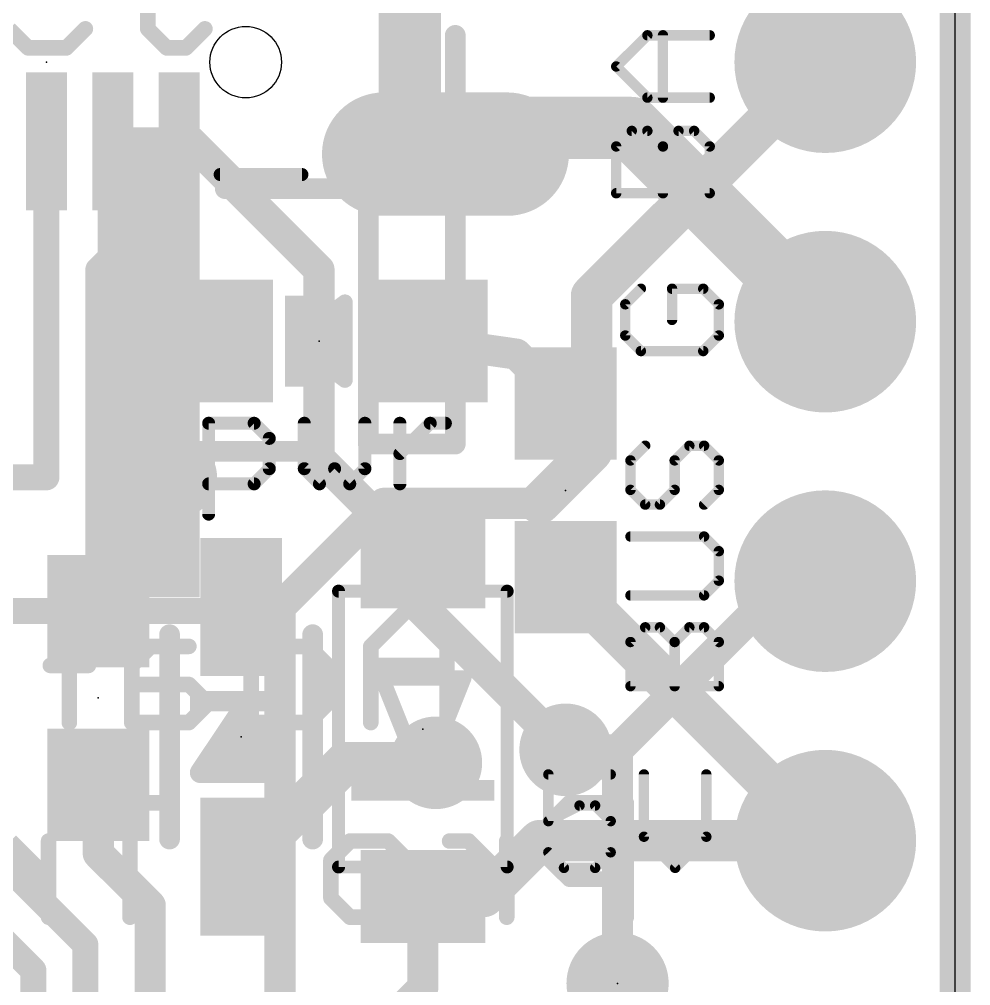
# Model space of a CAD drawing. Extents: x -9 to 9, y -1.3 to 37.
# Drawn here: x -0.26 to 9.04, y 22.71 to 32.17 of the extents above; entities that cross this region are included whole.
import ezdxf

# ---------------------------------------------------------------- set-up
doc = ezdxf.new("R2010")
doc.units = 0
for name, color, linetype in [('1', 12, 'CONTINUOUS'), ('16', 132, 'CONTINUOUS'), ('17', 110, 'CONTINUOUS'), ('18', 110, 'CONTINUOUS'), ('20', 53, 'CONTINUOUS'), ('21', 40, 'CONTINUOUS'), ('22', 6, 'CONTINUOUS'), ('23', 53, 'CONTINUOUS')]:
    doc.layers.add(name, color=color, linetype=linetype)

# ---------------------------------------------------------------- blocks, each defined once
blk = doc.blocks.new('RECT')
blk.add_solid([(-0.5, -0.5), (0.5, -0.5), (-0.5, 0.5), (0.5, 0.5)])
blk = doc.blocks.new('OFFSETP100')
at = {"const_width": 1}
blk.add_lwpolyline([(0, 0), (1, 0)], dxfattribs=at)
at = {"const_width": 0.5}
for points in [[(0, 0.25, 1), (0, -0.25)], [(1, -0.25, 1), (1, 0.25)]]:
    blk.add_lwpolyline(points, format="xyb", dxfattribs=at)
blk = doc.blocks.new('ROUNDP')
at = {"const_width": 0.5}
blk.add_lwpolyline([(0, -0.25, 1), (0, 0.25, 1), (0, -0.25)], format="xyb", dxfattribs=at)
blk = doc.blocks.new('PIE')
at = {"const_width": 0.5}
blk.add_lwpolyline([(0, -0.25, 1), (0, 0.25, 1), (0, -0.25)], format="xyb", dxfattribs=at)
blk = doc.blocks.new('ROUNDV')
at = {"const_width": 0.5}
blk.add_lwpolyline([(0, -0.25, 1), (0, 0.25, 1), (0, -0.25)], format="xyb", dxfattribs=at)

msp = doc.modelspace()

# ---------------------------------------------------------------- linework, layer by layer
at = {"layer": '1'}
for points, const_width in [([(3.556, 31.106), (3.556, 33.528)], 0.6096), ([(3.3, 30.85), (3.556, 31.106)], 0.6096), ([(3.556, 31.106), (5.724, 31.106)], 0.6096), ([(5.724, 31.106), (7.62, 29.21)], 0.6096), ([(1.3, 30.975), (1.41, 30.975)], 0.3048), ([(1.41, 30.975), (2.667, 29.718)], 0.3048), ([(0, 30.975), (0, 27.686)], 0.254), ([(0.65, 30.975), (0.65, 29.86)], 0.254), ([(0.65, 29.86), (0.508, 29.718)], 0.254), ([(0.508, 29.718), (0.508, 26.377)], 0.254), ([(2.667, 29.718), (2.667, 27.8757)], 0.3048), ([(1.617, 29.0195), (1.27, 28.5455)], 0.3048), ([(4.5965, 28.8925), (3.717, 29.0195)], 0.3048), ([(5.08, 28.409), (4.5965, 28.8925)], 0.3048), ([(1.27, 28.5455), (1.27, 27.686)], 0.3048), ([(2.667, 27.8757), (3.683, 26.8597)], 0.3048), ([(0, 27.686), (-1.397, 27.686)], 0.254), ([(3.683, 26.8597), (3.683, 26.416)], 0.3048), ([(5.08, 26.709), (5.08, 26.67)], 0.4064), ([(5.08, 26.67), (7.62, 24.13)], 0.4064), ([(-0.889, 26.377), (0.508, 26.377)], 0.254), ([(0.508, 26.377), (1.866, 26.377)], 0.254), ([(1.866, 26.377), (1.905, 26.416)], 0.254), ([(3.683, 26.416), (5.08, 25.019)], 0.3048), ([(1.905, 23.876), (2.921, 24.892)], 0.4064), ([(2.921, 24.892), (3.81, 24.892)], 0.4064), ([(0.508, 24.677), (0.508, 24.003)], 0.3048), ([(-0.889, 24.384), (0.381, 23.114)], 0.254), ([(4.2807, 23.5847), (4.826, 24.13)], 0.4064), ([(4.826, 24.13), (7.62, 24.13)], 0.4064), ([(0.508, 24.003), (1.016, 23.495)], 0.3048), ([(-0.127, 22.86), (-1.016, 23.749)], 0.254), ([(3.683, 23.5847), (4.2807, 23.5847)], 0.4064), ([(1.016, 23.495), (1.016, 22.57)], 0.3048), ([(3.683, 22.6924), (3.683, 23.5847)], 0.3048), ([(0.381, 23.114), (0.381, 21.717)], 0.254), ([(-0.127, 22.86), (-0.127, 21.336)], 0.254), ([(3.683, 22.6924), (3.0226, 22.032)], 0.3048), ([(1.016, 22.57), (1.427, 22.159)], 0.3048)]:
    msp.add_lwpolyline(points, dxfattribs=dict(at, const_width=const_width))
for points, const_width in [([(3.556, 31.2584, 1), (3.556, 30.9536)], 0.3048), ([(3.6638, 30.9982, 1), (3.4482, 31.2138)], 0.3048), ([(5.8318, 31.2138, 1), (5.6162, 30.9982)], 0.3048), ([(5.724, 30.9536, 1), (5.724, 31.2584)], 0.3048), ([(3.4036, 31.106, 1), (3.7084, 31.106)], 0.3048), ([(1.3, 31.0512, 1), (1.3, 30.8988)], 0.1524), ([(1.4639, 31.0289, 1), (1.3561, 30.9211)], 0.1524), ([(1.41, 30.8988, 1), (1.41, 31.0512)], 0.1524), ([(0.0635, 30.975, 1), (-0.0635, 30.975)], 0.127), ([(0.7135, 30.975, 1), (0.5865, 30.975)], 0.127), ([(3.1922, 30.9578, 1), (3.4078, 30.7422)], 0.3048), ([(0.6949, 29.8151, 1), (0.6051, 29.9049)], 0.127), ([(0.5865, 29.86, 1), (0.7135, 29.86)], 0.127), ([(0.5715, 29.718, 1), (0.4445, 29.718)], 0.127), ([(0.4631, 29.7629, 1), (0.5529, 29.6731)], 0.127), ([(2.7432, 29.718, 1), (2.5908, 29.718)], 0.1524), ([(2.6131, 29.6641, 1), (2.7209, 29.7719)], 0.1524), ([(7.5122, 29.1022, 1), (7.7278, 29.3178)], 0.3048), ([(1.6785, 28.9745, 1), (1.5555, 29.0645)], 0.1524), ([(3.7279, 29.0949, 1), (3.7061, 28.9441)], 0.1524), ([(4.6504, 28.9464, 1), (4.5426, 28.8386)], 0.1524), ([(4.5856, 28.8171, 1), (4.6074, 28.9679)], 0.1524), ([(1.3462, 28.5455, 1), (1.1938, 28.5455)], 0.1524), ([(1.2085, 28.5905, 1), (1.3315, 28.5005)], 0.1524), ([(5.0261, 28.3551, 1), (5.1339, 28.4629)], 0.1524), ([(2.7209, 27.9296, 1), (2.6131, 27.8218)], 0.1524), ([(2.5908, 27.8757, 1), (2.7432, 27.8757)], 0.1524), ([(0, 27.6225, 1), (0, 27.7495)], 0.127), ([(-0.0635, 27.686, 1), (0.0635, 27.686)], 0.127), ([(1.1938, 27.686, 1), (1.3462, 27.686)], 0.1524), ([(3.7592, 26.8597, 1), (3.6068, 26.8597)], 0.1524), ([(3.6291, 26.8058, 1), (3.7369, 26.9136)], 0.1524), ([(5.1816, 26.709, 1), (4.9784, 26.709)], 0.2032), ([(5.1518, 26.7418, 1), (5.0082, 26.5982)], 0.2032), ([(4.9784, 26.67, 1), (5.1816, 26.67)], 0.2032), ([(0.508, 26.4405, 1), (0.508, 26.3135)], 0.127), ([(0.508, 26.3135, 1), (0.508, 26.4405)], 0.127), ([(1.8211, 26.4219, 1), (1.9109, 26.3321)], 0.127), ([(1.9499, 26.3711, 1), (1.8601, 26.4609)], 0.127), ([(1.866, 26.3135, 1), (1.866, 26.4405)], 0.127), ([(3.7369, 26.4699, 1), (3.6291, 26.3621)], 0.1524), ([(3.6068, 26.416, 1), (3.7592, 26.416)], 0.1524), ([(0.4445, 26.377, 1), (0.5715, 26.377)], 0.127), ([(2.921, 24.9936, 1), (2.921, 24.7904)], 0.2032), ([(2.9928, 24.8202, 1), (2.8492, 24.9638)], 0.2032), ([(3.81, 24.7904, 1), (3.81, 24.9936)], 0.2032), ([(5.0261, 24.9651, 1), (5.1339, 25.0729)], 0.1524), ([(0.5842, 24.677, 1), (0.4318, 24.677)], 0.1524), ([(4.826, 24.2316, 1), (4.826, 24.0284)], 0.2032), ([(4.8978, 24.0582, 1), (4.7542, 24.2018)], 0.2032), ([(7.62, 24.0284, 1), (7.62, 24.2316)], 0.2032), ([(7.5482, 24.0582, 1), (7.6918, 24.2018)], 0.2032), ([(0.5619, 24.0569, 1), (0.4541, 23.9491)], 0.1524), ([(0.4318, 24.003, 1), (0.5842, 24.003)], 0.1524), ([(1.8332, 23.9478, 1), (1.9768, 23.8042)], 0.2032), ([(3.683, 23.6863, 1), (3.683, 23.4831)], 0.2032), ([(4.2089, 23.6565, 1), (4.3525, 23.5129)], 0.2032), ([(4.2807, 23.4831, 1), (4.2807, 23.6863)], 0.2032), ([(1.0922, 23.495, 1), (0.9398, 23.495)], 0.1524), ([(3.7592, 23.5847, 1), (3.6068, 23.5847)], 0.1524), ([(0.9621, 23.4411, 1), (1.0699, 23.5489)], 0.1524), ([(0.4445, 23.114, 1), (0.3175, 23.114)], 0.127), ([(0.3361, 23.0691, 1), (0.4259, 23.1589)], 0.127), ([(-0.0635, 22.86, 1), (-0.1905, 22.86)], 0.127), ([(-0.1719, 22.8151, 1), (-0.0821, 22.9049)], 0.127), ([(3.7369, 22.6385, 1), (3.6291, 22.7463)], 0.1524), ([(1.0699, 22.6239, 1), (0.9621, 22.5161)], 0.1524), ([(3.6068, 22.6924, 1), (3.7592, 22.6924)], 0.1524)]:
    msp.add_lwpolyline(points, format="xyb", dxfattribs=dict(at, const_width=const_width))
at = {"layer": '16'}
for points, const_width in [([(8.89, 0), (8.89, 36.83)], 0.3048), ([(5.334, 29.464), (7.62, 31.75)], 0.4064), ([(5.334, 27.94), (5.334, 29.464)], 0.4064), ([(1, 28.812), (1, 27.956)], 0.3048), ([(1, 27.956), (1.27, 27.686)], 0.3048), ([(4.826, 27.432), (5.334, 27.94)], 0.4064), ([(1.27, 27.686), (1.397, 27.813)], 0.3048), ([(3.302, 27.432), (2.286, 26.416)], 0.3048), ([(4.826, 27.432), (3.302, 27.432)], 0.3048), ([(7.4295, 26.4795), (7.62, 26.67)], 0.3048), ([(5.588, 25.019), (7.0485, 26.4795)], 0.3048), ([(7.0485, 26.4795), (7.4295, 26.4795)], 0.3048), ([(2.286, 26.416), (2.286, 22.225)], 0.3048), ([(5.08, 25.019), (5.588, 25.019)], 0.3048), ([(5.588, 21.717), (5.588, 25.019)], 0.3048)]:
    msp.add_lwpolyline(points, dxfattribs=dict(at, const_width=const_width))
for points, const_width in [([(7.6918, 31.6782, 1), (7.5482, 31.8218)], 0.2032), ([(5.4356, 29.464, 1), (5.2324, 29.464)], 0.2032), ([(5.2622, 29.5358, 1), (5.4058, 29.3922)], 0.2032), ([(1.0762, 28.812, 1), (0.9238, 28.812)], 0.1524), ([(1.0539, 28.0099, 1), (0.9461, 27.9021)], 0.1524), ([(5.4058, 27.8682, 1), (5.2622, 28.0118)], 0.2032), ([(0.9238, 27.956, 1), (1.0762, 27.956)], 0.1524), ([(5.2324, 27.94, 1), (5.4356, 27.94)], 0.2032), ([(1.4509, 27.7591, 1), (1.3431, 27.8669)], 0.1524), ([(1.2161, 27.7399, 1), (1.3239, 27.6321)], 0.1524), ([(1.2161, 27.6321, 1), (1.3239, 27.7399)], 0.1524), ([(3.302, 27.5082, 1), (3.302, 27.3558)], 0.1524), ([(3.3559, 27.3781, 1), (3.2481, 27.4859)], 0.1524), ([(4.7542, 27.5038, 1), (4.8978, 27.3602)], 0.2032), ([(4.826, 27.3558, 1), (4.826, 27.5082)], 0.1524), ([(7.6739, 26.6161, 1), (7.5661, 26.7239)], 0.1524), ([(7.0485, 26.5557, 1), (7.0485, 26.4033)], 0.1524), ([(7.1024, 26.4256, 1), (6.9946, 26.5334)], 0.1524), ([(7.3756, 26.5334, 1), (7.4834, 26.4256)], 0.1524), ([(7.4295, 26.4033, 1), (7.4295, 26.5557)], 0.1524), ([(2.3622, 26.416, 1), (2.2098, 26.416)], 0.1524), ([(2.2321, 26.4699, 1), (2.3399, 26.3621)], 0.1524), ([(5.08, 25.0952, 1), (5.08, 24.9428)], 0.1524), ([(5.6642, 25.019, 1), (5.5118, 25.019)], 0.1524), ([(5.588, 24.9428, 1), (5.588, 25.0952)], 0.1524), ([(5.5341, 25.0729, 1), (5.6419, 24.9651)], 0.1524)]:
    msp.add_lwpolyline(points, format="xyb", dxfattribs=dict(at, const_width=const_width))
at = {"layer": '20'}
msp.add_line((8.89, 0.4445), (8.89, 34.163), dxfattribs=at)
msp.add_circle((1.95, 31.75), 0.35, dxfattribs=at)
at = {"layer": '21'}
for points, const_width in [([(5.5745, 31.7079), (5.8796, 32.0129)], 0.1016), ([(5.8796, 32.0129), (6.4897, 32.0129)], 0.1016), ([(6.0321, 31.4028), (6.0321, 32.0129)], 0.1016), ([(5.8796, 31.4028), (5.5745, 31.7079)], 0.1016), ([(6.4897, 31.4028), (5.8796, 31.4028)], 0.1016), ([(5.5745, 30.9249), (5.7271, 31.0774)], 0.1016), ([(5.7271, 31.0774), (5.8796, 31.0774)], 0.1016), ([(5.8796, 31.0774), (6.0321, 30.9249)], 0.1016), ([(6.0321, 30.9249), (6.1846, 31.0774)], 0.1016), ([(6.1846, 31.0774), (6.3372, 31.0774)], 0.1016), ([(6.3372, 31.0774), (6.4897, 30.9249)], 0.1016), ([(5.5745, 30.4673), (5.5745, 30.9249)], 0.1016), ([(6.0321, 30.4673), (6.0321, 30.9249)], 0.1016), ([(6.4897, 30.9249), (6.4897, 30.4673)], 0.1016), ([(2.5, 30.65), (1.7, 30.65)], 0.127), ([(6.4897, 30.4673), (5.5745, 30.4673)], 0.1016), ([(5.8159, 29.5323), (5.6634, 29.3798)], 0.1016), ([(6.4261, 29.5323), (6.121, 29.5323)], 0.1016), ([(6.121, 29.5323), (6.121, 29.2272)], 0.1016), ([(6.5786, 29.3798), (6.4261, 29.5323)], 0.1016), ([(2.921, 29.4005), (2.413, 29.0195)], 0.1524), ([(2.921, 28.6385), (2.921, 29.4005)], 0.1524), ([(5.6634, 29.3798), (5.6634, 29.0747)], 0.1016), ([(6.5786, 29.0747), (6.5786, 29.3798)], 0.1016), ([(2.7347, 29.2608), (2.921, 29.2608)], 0.1524), ([(2.5315, 29.1084), (2.921, 29.1084)], 0.1524), ([(2.413, 29.0195), (2.921, 28.6385)], 0.1524), ([(5.6634, 29.0747), (5.8159, 28.9222)], 0.1016), ([(6.4261, 28.9222), (6.5786, 29.0747)], 0.1016), ([(2.4977, 28.956), (2.921, 28.956)], 0.1524), ([(5.8159, 28.9222), (6.4261, 28.9222)], 0.1016), ([(2.7009, 28.8036), (2.921, 28.8036)], 0.1524), ([(2.9041, 28.6512), (2.921, 28.6512)], 0.1524), ([(1.5875, 27.3259), (1.5875, 28.2157)], 0.127), ([(1.5875, 28.2157), (2.0324, 28.2157)], 0.127), ([(2.0324, 28.2157), (2.1807, 28.0674)], 0.127), ([(2.523, 28.2157), (2.523, 27.7708)], 0.127), ([(3.1162, 27.7708), (3.1162, 28.2157)], 0.127), ([(3.4585, 27.6225), (3.4585, 28.2157)], 0.127), ([(3.4585, 27.9191), (3.7551, 28.2157)], 0.127), ([(3.7551, 28.2157), (3.9034, 28.2157)], 0.127), ([(2.1807, 28.0674), (2.1807, 27.7708)], 0.127), ([(5.8583, 27.9958), (5.7143, 27.8517)], 0.1016), ([(6.1464, 27.8517), (6.2905, 27.9958)], 0.1016), ([(6.2905, 27.9958), (6.4345, 27.9958)], 0.1016), ([(6.4345, 27.9958), (6.5786, 27.8517)], 0.1016), ([(2.1807, 27.7708), (2.0324, 27.6225)], 0.127), ([(2.523, 27.7708), (2.6713, 27.6225)], 0.127), ([(2.6713, 27.6225), (2.8196, 27.7708)], 0.127), ([(2.8196, 27.7708), (2.9679, 27.6225)], 0.127), ([(2.9679, 27.6225), (3.1162, 27.7708)], 0.127), ([(5.7143, 27.8517), (5.7143, 27.5636)], 0.1016), ([(6.1464, 27.5636), (6.1464, 27.8517)], 0.1016), ([(6.5786, 27.8517), (6.5786, 27.5636)], 0.1016), ([(2.0324, 27.6225), (1.5875, 27.6225)], 0.127), ([(5.7143, 27.5636), (5.8583, 27.4196)], 0.1016), ([(6.0024, 27.4196), (6.1464, 27.5636)], 0.1016), ([(6.5786, 27.5636), (6.4345, 27.4196)], 0.1016), ([(5.8583, 27.4196), (6.0024, 27.4196)], 0.1016), ([(6.4345, 27.107), (5.7143, 27.107)], 0.1016), ([(6.5786, 26.963), (6.4345, 27.107)], 0.1016), ([(6.5786, 26.6749), (6.5786, 26.963)], 0.1016), ([(6.4345, 26.5308), (6.5786, 26.6749)], 0.1016), ([(2.858, 23.8722), (2.858, 26.5722)], 0.127), ([(2.858, 26.5722), (4.508, 26.5722)], 0.127), ([(4.508, 26.5722), (4.508, 23.8722)], 0.127), ([(5.7143, 26.5308), (6.4345, 26.5308)], 0.1016), ([(1.205, 24.146), (1.205, 26.146)], 0.2032), ([(2.605, 26.146), (2.605, 24.146)], 0.2032), ([(5.7143, 26.0742), (5.8583, 26.2183)], 0.1016), ([(5.8583, 26.2183), (6.0024, 26.2183)], 0.1016), ([(6.0024, 26.2183), (6.1464, 26.0742)], 0.1016), ([(6.1464, 26.0742), (6.2905, 26.2183)], 0.1016), ([(6.2905, 26.2183), (6.4345, 26.2183)], 0.1016), ([(6.4345, 26.2183), (6.5786, 26.0742)], 0.1016), ([(5.7143, 25.6421), (5.7143, 26.0742)], 0.1016), ([(6.1464, 25.6421), (6.1464, 26.0742)], 0.1016), ([(6.5786, 26.0742), (6.5786, 25.6421)], 0.1016), ([(3.683, 24.7222), (3.283, 25.7222)], 0.1524), ([(3.283, 25.7222), (4.083, 25.7222)], 0.1524), ([(4.083, 25.7222), (3.683, 24.7222)], 0.1524), ([(6.5786, 25.6421), (5.7143, 25.6421)], 0.1016), ([(1.505, 24.796), (1.905, 25.396)], 0.2032), ([(1.905, 25.396), (2.305, 24.796)], 0.2032), ([(1.705, 24.946), (1.905, 25.246)], 0.2032), ([(1.8722, 25.1968), (1.9378, 25.1968)], 0.2032), ([(1.905, 25.246), (2.105, 24.946)], 0.2032), ([(1.7367, 24.9936), (2.0733, 24.9936)], 0.2032), ([(2.105, 24.946), (1.705, 24.946)], 0.2032), ([(2.305, 24.796), (1.505, 24.796)], 0.2032), ([(5.5209, 24.7785), (4.9108, 24.7785)], 0.1016), ([(4.9108, 24.7785), (4.9108, 24.3209)], 0.1016), ([(5.8463, 24.7785), (5.8463, 24.1684)], 0.1016), ([(6.4564, 24.1684), (6.4564, 24.7785)], 0.1016), ([(4.9108, 24.3209), (5.2158, 24.4734)], 0.1016), ([(5.2158, 24.4734), (5.3684, 24.4734)], 0.1016), ([(5.3684, 24.4734), (5.5209, 24.3209)], 0.1016), ([(5.5209, 24.3209), (5.5209, 24.0158)], 0.1016), ([(5.8463, 24.1684), (6.1513, 23.8633)], 0.1016), ([(6.1513, 23.8633), (6.4564, 24.1684)], 0.1016), ([(5.0633, 23.8633), (4.9108, 24.0158)], 0.1016), ([(5.5209, 24.0158), (5.3684, 23.8633)], 0.1016), ([(4.508, 23.8722), (2.858, 23.8722)], 0.127), ([(5.3684, 23.8633), (5.0633, 23.8633)], 0.1016)]:
    msp.add_lwpolyline(points, dxfattribs=dict(at, const_width=const_width))
for points, const_width in [([(5.8796, 32.0383, 1), (5.8796, 31.9875)], 0.0508), ([(5.8975, 31.995, 1), (5.8616, 32.0309)], 0.0508), ([(6.0575, 32.0129, 1), (6.0067, 32.0129)], 0.0508), ([(6.4897, 31.9875, 1), (6.4897, 32.0383)], 0.0508), ([(5.5925, 31.7258, 1), (5.5566, 31.6899)], 0.0508), ([(5.5566, 31.7258, 1), (5.5925, 31.6899)], 0.0508), ([(5.8796, 31.4282, 1), (5.8796, 31.3774)], 0.0508), ([(5.8616, 31.3849, 1), (5.8975, 31.4208)], 0.0508), ([(6.0067, 31.4028, 1), (6.0575, 31.4028)], 0.0508), ([(6.4897, 31.3774, 1), (6.4897, 31.4282)], 0.0508), ([(5.7271, 31.1028, 1), (5.7271, 31.052)], 0.0508), ([(5.745, 31.0595, 1), (5.7091, 31.0954)], 0.0508), ([(5.8975, 31.0954, 1), (5.8616, 31.0595)], 0.0508), ([(5.8796, 31.052, 1), (5.8796, 31.1028)], 0.0508), ([(6.1846, 31.1028, 1), (6.1846, 31.052)], 0.0508), ([(6.2026, 31.0595, 1), (6.1667, 31.0954)], 0.0508), ([(6.3551, 31.0954, 1), (6.3192, 31.0595)], 0.0508), ([(6.3372, 31.052, 1), (6.3372, 31.1028)], 0.0508), ([(5.5999, 30.9249, 1), (5.5491, 30.9249)], 0.0508), ([(5.5566, 30.9429, 1), (5.5925, 30.9069)], 0.0508), ([(6.0141, 30.9429, 1), (6.0501, 30.9069)], 0.0508), ([(6.0575, 30.9249, 1), (6.0067, 30.9249)], 0.0508), ([(6.0141, 30.9069, 1), (6.0501, 30.9429)], 0.0508), ([(6.5151, 30.9249, 1), (6.4643, 30.9249)], 0.0508), ([(6.4717, 30.9069, 1), (6.5077, 30.9429)], 0.0508), ([(1.7, 30.6818, 1), (1.7, 30.6183)], 0.0635), ([(2.5, 30.6183, 1), (2.5, 30.6818)], 0.0635), ([(5.5745, 30.4927, 1), (5.5745, 30.4419)], 0.0508), ([(5.5491, 30.4673, 1), (5.5999, 30.4673)], 0.0508), ([(6.0067, 30.4673, 1), (6.0575, 30.4673)], 0.0508), ([(6.4643, 30.4673, 1), (6.5151, 30.4673)], 0.0508), ([(6.4897, 30.4419, 1), (6.4897, 30.4927)], 0.0508), ([(5.8339, 29.5143, 1), (5.798, 29.5503)], 0.0508), ([(6.121, 29.5577, 1), (6.121, 29.5069)], 0.0508), ([(6.1464, 29.5323, 1), (6.0956, 29.5323)], 0.0508), ([(6.444, 29.5503, 1), (6.4081, 29.5143)], 0.0508), ([(6.4261, 29.5069, 1), (6.4261, 29.5577)], 0.0508), ([(2.9591, 29.4005, 1), (2.8829, 29.4005)], 0.0762), ([(2.9439, 29.37, 1), (2.8981, 29.431)], 0.0762), ([(5.6888, 29.3798, 1), (5.638, 29.3798)], 0.0508), ([(5.6455, 29.3977, 1), (5.6814, 29.3618)], 0.0508), ([(6.604, 29.3798, 1), (6.5532, 29.3798)], 0.0508), ([(6.5606, 29.3618, 1), (6.5966, 29.3977)], 0.0508), ([(2.7347, 29.2989, 1), (2.7347, 29.2227)], 0.0762), ([(2.921, 29.2227, 1), (2.921, 29.2989)], 0.0762), ([(6.0956, 29.2272, 1), (6.1464, 29.2272)], 0.0508), ([(2.5315, 29.1465, 1), (2.5315, 29.0703)], 0.0762), ([(2.921, 29.0703, 1), (2.921, 29.1465)], 0.0762), ([(2.4359, 29.05, 1), (2.3901, 28.989)], 0.0762), ([(2.3901, 29.05, 1), (2.4359, 28.989)], 0.0762), ([(5.6814, 29.0927, 1), (5.6455, 29.0567)], 0.0508), ([(5.638, 29.0747, 1), (5.6888, 29.0747)], 0.0508), ([(6.5532, 29.0747, 1), (6.604, 29.0747)], 0.0508), ([(6.5966, 29.0567, 1), (6.5606, 29.0927)], 0.0508), ([(2.4977, 28.9941, 1), (2.4977, 28.9179)], 0.0762), ([(2.921, 28.9179, 1), (2.921, 28.9941)], 0.0762), ([(5.8159, 28.9476, 1), (5.8159, 28.8968)], 0.0508), ([(5.798, 28.9042, 1), (5.8339, 28.9401)], 0.0508), ([(6.4081, 28.9401, 1), (6.444, 28.9042)], 0.0508), ([(6.4261, 28.8968, 1), (6.4261, 28.9476)], 0.0508), ([(2.7009, 28.8417, 1), (2.7009, 28.7655)], 0.0762), ([(2.921, 28.7655, 1), (2.921, 28.8417)], 0.0762), ([(2.9041, 28.6893, 1), (2.9041, 28.6131)], 0.0762), ([(2.8829, 28.6385, 1), (2.9591, 28.6385)], 0.0762), ([(2.8981, 28.608, 1), (2.9439, 28.669)], 0.0762), ([(2.921, 28.6131, 1), (2.921, 28.6893)], 0.0762), ([(1.5875, 28.2474, 1), (1.5875, 28.1839)], 0.0635), ([(1.6193, 28.2157, 1), (1.5558, 28.2157)], 0.0635), ([(2.0548, 28.2381, 1), (2.0099, 28.1932)], 0.0635), ([(2.0324, 28.1839, 1), (2.0324, 28.2474)], 0.0635), ([(2.5548, 28.2157, 1), (2.4913, 28.2157)], 0.0635), ([(3.1479, 28.2157, 1), (3.0844, 28.2157)], 0.0635), ([(3.4903, 28.2157, 1), (3.4268, 28.2157)], 0.0635), ([(3.7551, 28.2474, 1), (3.7551, 28.1839)], 0.0635), ([(3.7776, 28.1932, 1), (3.7327, 28.2381)], 0.0635), ([(3.9034, 28.1839, 1), (3.9034, 28.2474)], 0.0635), ([(2.2124, 28.0674, 1), (2.1489, 28.0674)], 0.0635), ([(2.1582, 28.0449, 1), (2.2031, 28.0898)], 0.0635), ([(5.8763, 27.9778, 1), (5.8404, 28.0137)], 0.0508), ([(6.2905, 28.0212, 1), (6.2905, 27.9704)], 0.0508), ([(6.3084, 27.9778, 1), (6.2725, 28.0137)], 0.0508), ([(6.4525, 28.0137, 1), (6.4166, 27.9778)], 0.0508), ([(6.4345, 27.9704, 1), (6.4345, 28.0212)], 0.0508), ([(3.4361, 27.9415, 1), (3.481, 27.8966)], 0.0635), ([(2.2031, 27.7483, 1), (2.1582, 27.7932)], 0.0635), ([(2.5455, 27.7932, 1), (2.5006, 27.7483)], 0.0635), ([(2.8421, 27.7932, 1), (2.7972, 27.7483)], 0.0635), ([(2.8421, 27.7483, 1), (2.7972, 27.7932)], 0.0635), ([(3.1386, 27.7483, 1), (3.0937, 27.7932)], 0.0635), ([(5.7397, 27.8517, 1), (5.6889, 27.8517)], 0.0508), ([(5.6963, 27.8697, 1), (5.7322, 27.8338)], 0.0508), ([(6.1718, 27.8517, 1), (6.121, 27.8517)], 0.0508), ([(6.1285, 27.8697, 1), (6.1644, 27.8338)], 0.0508), ([(6.604, 27.8517, 1), (6.5532, 27.8517)], 0.0508), ([(6.5606, 27.8338, 1), (6.5966, 27.8697)], 0.0508), ([(2.1489, 27.7708, 1), (2.2124, 27.7708)], 0.0635), ([(2.4913, 27.7708, 1), (2.5548, 27.7708)], 0.0635), ([(3.0844, 27.7708, 1), (3.1479, 27.7708)], 0.0635), ([(1.5875, 27.6543, 1), (1.5875, 27.5908)], 0.0635), ([(2.0099, 27.645, 1), (2.0548, 27.6)], 0.0635), ([(2.0324, 27.5908, 1), (2.0324, 27.6543)], 0.0635), ([(2.6489, 27.645, 1), (2.6938, 27.6)], 0.0635), ([(2.6489, 27.6, 1), (2.6938, 27.645)], 0.0635), ([(2.9454, 27.645, 1), (2.9903, 27.6)], 0.0635), ([(2.9454, 27.6, 1), (2.9903, 27.645)], 0.0635), ([(3.4268, 27.6225, 1), (3.4903, 27.6225)], 0.0635), ([(5.7322, 27.5816, 1), (5.6963, 27.5456)], 0.0508), ([(5.6889, 27.5636, 1), (5.7397, 27.5636)], 0.0508), ([(6.121, 27.5636, 1), (6.1718, 27.5636)], 0.0508), ([(6.1644, 27.5456, 1), (6.1285, 27.5816)], 0.0508), ([(6.5532, 27.5636, 1), (6.604, 27.5636)], 0.0508), ([(6.5966, 27.5456, 1), (6.5606, 27.5816)], 0.0508), ([(5.8583, 27.445, 1), (5.8583, 27.3942)], 0.0508), ([(5.8404, 27.4016, 1), (5.8763, 27.4375)], 0.0508), ([(5.9844, 27.4375, 1), (6.0203, 27.4016)], 0.0508), ([(6.0024, 27.3942, 1), (6.0024, 27.445)], 0.0508), ([(6.4166, 27.4375, 1), (6.4525, 27.4016)], 0.0508), ([(1.5558, 27.3259, 1), (1.6193, 27.3259)], 0.0635), ([(5.7143, 27.1324, 1), (5.7143, 27.0816)], 0.0508), ([(6.4525, 27.125, 1), (6.4166, 27.0891)], 0.0508), ([(6.4345, 27.0816, 1), (6.4345, 27.1324)], 0.0508), ([(6.604, 26.963, 1), (6.5532, 26.963)], 0.0508), ([(6.5606, 26.945, 1), (6.5966, 26.9809)], 0.0508), ([(6.5532, 26.6749, 1), (6.604, 26.6749)], 0.0508), ([(6.5966, 26.6569, 1), (6.5606, 26.6928)], 0.0508), ([(2.8898, 26.5722, 1), (2.8262, 26.5722)], 0.0635), ([(2.858, 26.604, 1), (2.858, 26.5405)], 0.0635), ([(4.5397, 26.5722, 1), (4.4763, 26.5722)], 0.0635), ([(4.508, 26.5405, 1), (4.508, 26.604)], 0.0635), ([(5.7143, 26.5562, 1), (5.7143, 26.5054)], 0.0508), ([(6.4345, 26.5054, 1), (6.4345, 26.5562)], 0.0508), ([(6.4166, 26.5488, 1), (6.4525, 26.5129)], 0.0508), ([(1.2558, 26.146, 1), (1.1542, 26.146)], 0.1016), ([(2.6558, 26.146, 1), (2.5542, 26.146)], 0.1016), ([(5.8583, 26.2437, 1), (5.8583, 26.1929)], 0.0508), ([(5.8763, 26.2003, 1), (5.8404, 26.2363)], 0.0508), ([(6.0203, 26.2363, 1), (5.9844, 26.2003)], 0.0508), ([(6.0024, 26.1929, 1), (6.0024, 26.2437)], 0.0508), ([(6.2905, 26.2437, 1), (6.2905, 26.1929)], 0.0508), ([(6.3084, 26.2003, 1), (6.2725, 26.2363)], 0.0508), ([(6.4525, 26.2363, 1), (6.4166, 26.2003)], 0.0508), ([(6.4345, 26.1929, 1), (6.4345, 26.2437)], 0.0508), ([(5.7397, 26.0742, 1), (5.6889, 26.0742)], 0.0508), ([(5.6963, 26.0922, 1), (5.7322, 26.0563)], 0.0508), ([(6.1718, 26.0742, 1), (6.121, 26.0742)], 0.0508), ([(6.1285, 26.0922, 1), (6.1644, 26.0563)], 0.0508), ([(6.1285, 26.0563, 1), (6.1644, 26.0922)], 0.0508), ([(6.604, 26.0742, 1), (6.5532, 26.0742)], 0.0508), ([(6.5606, 26.0563, 1), (6.5966, 26.0922)], 0.0508), ([(3.3184, 25.7363, 1), (3.2476, 25.7081)], 0.0762), ([(3.283, 25.7603, 1), (3.283, 25.6841)], 0.0762), ([(4.1184, 25.7081, 1), (4.0476, 25.7363)], 0.0762), ([(4.083, 25.6841, 1), (4.083, 25.7603)], 0.0762), ([(5.7143, 25.6675, 1), (5.7143, 25.6167)], 0.0508), ([(5.6889, 25.6421, 1), (5.7397, 25.6421)], 0.0508), ([(6.121, 25.6421, 1), (6.1718, 25.6421)], 0.0508), ([(6.5532, 25.6421, 1), (6.604, 25.6421)], 0.0508), ([(6.5786, 25.6167, 1), (6.5786, 25.6675)], 0.0508), ([(1.9473, 25.4242, 1), (1.8627, 25.3678)], 0.1016), ([(1.9473, 25.3678, 1), (1.8627, 25.4242)], 0.1016), ([(1.8722, 25.2476, 1), (1.8722, 25.146)], 0.1016), ([(1.9473, 25.2742, 1), (1.8627, 25.2178)], 0.1016), ([(1.9473, 25.2178, 1), (1.8627, 25.2742)], 0.1016), ([(1.9378, 25.146, 1), (1.9378, 25.2476)], 0.1016), ([(1.7367, 25.0444, 1), (1.7367, 24.9428)], 0.1016), ([(2.0733, 24.9428, 1), (2.0733, 25.0444)], 0.1016), ([(1.705, 24.9968, 1), (1.705, 24.8952)], 0.1016), ([(1.6627, 24.9742, 1), (1.7473, 24.9178)], 0.1016), ([(2.0627, 24.9178, 1), (2.1473, 24.9742)], 0.1016), ([(2.105, 24.8952, 1), (2.105, 24.9968)], 0.1016), ([(1.505, 24.8468, 1), (1.505, 24.7452)], 0.1016), ([(2.305, 24.7452, 1), (2.305, 24.8468)], 0.1016), ([(1.4627, 24.8242, 1), (1.5473, 24.7678)], 0.1016), ([(2.2627, 24.7678, 1), (2.3473, 24.8242)], 0.1016), ([(4.9108, 24.8039, 1), (4.9108, 24.7531)], 0.0508), ([(4.9362, 24.7785, 1), (4.8854, 24.7785)], 0.0508), ([(5.5209, 24.7531, 1), (5.5209, 24.8039)], 0.0508), ([(5.8717, 24.7785, 1), (5.8209, 24.7785)], 0.0508), ([(6.4818, 24.7785, 1), (6.431, 24.7785)], 0.0508), ([(3.6476, 24.7363, 1), (3.7184, 24.7081)], 0.0762), ([(3.6476, 24.7081, 1), (3.7184, 24.7363)], 0.0762), ([(5.2158, 24.4988, 1), (5.2158, 24.448)], 0.0508), ([(5.2272, 24.4507, 1), (5.2045, 24.4961)], 0.0508), ([(5.3863, 24.4914, 1), (5.3504, 24.4555)], 0.0508), ([(5.3684, 24.448, 1), (5.3684, 24.4988)], 0.0508), ([(4.8994, 24.3436, 1), (4.9221, 24.2982)], 0.0508), ([(4.8854, 24.3209, 1), (4.9362, 24.3209)], 0.0508), ([(5.5463, 24.3209, 1), (5.4955, 24.3209)], 0.0508), ([(5.5029, 24.3029, 1), (5.5388, 24.3389)], 0.0508), ([(5.8642, 24.1863, 1), (5.8283, 24.1504)], 0.0508), ([(6.4744, 24.1504, 1), (6.4384, 24.1863)], 0.0508), ([(1.1542, 24.146, 1), (1.2558, 24.146)], 0.1016), ([(2.5542, 24.146, 1), (2.6558, 24.146)], 0.1016), ([(5.8209, 24.1684, 1), (5.8717, 24.1684)], 0.0508), ([(6.431, 24.1684, 1), (6.4818, 24.1684)], 0.0508), ([(4.9287, 24.0338, 1), (4.8928, 23.9979)], 0.0508), ([(5.4955, 24.0158, 1), (5.5463, 24.0158)], 0.0508), ([(5.5388, 23.9979, 1), (5.5029, 24.0338)], 0.0508), ([(2.858, 23.9039, 1), (2.858, 23.8405)], 0.0635), ([(4.508, 23.8405, 1), (4.508, 23.9039)], 0.0635), ([(2.8262, 23.8722, 1), (2.8898, 23.8722)], 0.0635), ([(4.4763, 23.8722, 1), (4.5397, 23.8722)], 0.0635), ([(5.0633, 23.8887, 1), (5.0633, 23.8379)], 0.0508), ([(5.0453, 23.8453, 1), (5.0813, 23.8813)], 0.0508), ([(5.3504, 23.8813, 1), (5.3863, 23.8453)], 0.0508), ([(5.3684, 23.8379, 1), (5.3684, 23.8887)], 0.0508), ([(6.1334, 23.8813, 1), (6.1693, 23.8453)], 0.0508), ([(6.1334, 23.8453, 1), (6.1693, 23.8813)], 0.0508)]:
    msp.add_lwpolyline(points, format="xyb", dxfattribs=dict(at, const_width=const_width))
at = {"layer": '22'}
for points, const_width in [([(0.9916, 32.0761), (0.9916, 33.0083)], 0.1524), ([(-0.3642, 32.0761), (-0.1778, 31.8897)], 0.1524), ([(0.1951, 31.8897), (0.3815, 32.0761)], 0.1524), ([(1.178, 31.8897), (0.9916, 32.0761)], 0.1524), ([(1.5509, 32.0761), (1.3645, 31.8897)], 0.1524), ([(4, 28.012), (4, 32.012)], 0.2032), ([(-0.1778, 31.8897), (0.1951, 31.8897)], 0.1524), ([(1.3645, 31.8897), (1.178, 31.8897)], 0.1524), ([(1.75, 30.512), (3.15, 30.512)], 0.2032), ([(3.15, 30.512), (3.15, 28.012)], 0.2032), ([(3.15, 28.012), (4, 28.012)], 0.2032), ([(2.5654, 27.9407), (1.5146, 27.9407)], 0.2032), ([(0.2246, 26.2178), (0.0382, 26.4043)], 0.1524), ([(2.0041, 26.4043), (2.0041, 25.2857)], 0.1524), ([(3.5464, 26.4043), (3.1735, 26.0314)], 0.1524), ([(3.9192, 26.0314), (3.5464, 26.4043)], 0.1524), ([(0.2246, 25.2857), (0.2246, 26.2178)], 0.1524), ([(1.0212, 26.0314), (0.8347, 25.845)], 0.1524), ([(1.394, 26.0314), (1.0212, 26.0314)], 0.1524), ([(2.5634, 26.0314), (2.0041, 26.0314)], 0.1524), ([(2.7499, 25.845), (2.5634, 26.0314)], 0.1524), ([(3.1735, 26.0314), (3.1735, 25.2857)], 0.1524), ([(3.9192, 25.2857), (3.9192, 26.0314)], 0.1524), ([(0.4111, 25.845), (0.0382, 25.845)], 0.1524), ([(0.8347, 25.845), (0.8347, 25.2857)], 0.1524), ([(2.7499, 25.4721), (2.7499, 25.845)], 0.1524), ([(3.9192, 25.845), (3.1735, 25.845)], 0.1524), ([(1.394, 25.6586), (0.8347, 25.6586)], 0.1524), ([(1.5805, 25.4721), (1.394, 25.6586)], 0.1524), ([(1.394, 25.2857), (1.5805, 25.4721)], 0.1524), ([(2.5634, 25.2857), (2.7499, 25.4721)], 0.1524), ([(0.8347, 25.2857), (1.394, 25.2857)], 0.1524), ([(2.0041, 25.2857), (2.5634, 25.2857)], 0.1524), ([(1.1907, 24.4993), (0.445, 24.4993)], 0.1524), ([(0.8178, 23.3807), (0.8178, 24.4993)], 0.1524), ([(5.1141, 24.4993), (4.9276, 24.3128)], 0.1524), ([(5.6733, 24.4993), (5.1141, 24.4993)], 0.1524), ([(5.6733, 23.3807), (5.6733, 24.4993)], 0.1524), ([(4.9276, 24.3128), (4.9276, 23.94)], 0.1524), ([(0.0213, 23.7536), (-0.3516, 24.1264)], 0.1524), ([(0.0213, 23.3807), (0.0213, 24.1264)], 0.1524), ([(2.7837, 23.94), (2.9702, 24.1264)], 0.1524), ([(2.9702, 24.1264), (3.343, 24.1264)], 0.1524), ([(3.343, 24.1264), (3.5295, 23.94)], 0.1524), ([(4.1311, 24.1264), (3.9447, 24.1264)], 0.1524), ([(4.504, 23.7536), (4.1311, 24.1264)], 0.1524), ([(4.504, 23.3807), (4.504, 24.1264)], 0.1524), ([(2.7837, 23.5671), (2.7837, 23.94)], 0.1524), ([(3.5295, 23.94), (3.5295, 23.5671)], 0.1524), ([(4.9276, 23.94), (5.1141, 23.7536)], 0.1524), ([(5.1141, 23.7536), (5.6733, 23.7536)], 0.1524), ([(2.9702, 23.3807), (2.7837, 23.5671)], 0.1524), ([(3.5295, 23.5671), (3.343, 23.3807)], 0.1524), ([(3.343, 23.3807), (2.9702, 23.3807)], 0.1524)]:
    msp.add_lwpolyline(points, dxfattribs=dict(at, const_width=const_width))
for points, const_width in [([(0.4084, 32.0492, 1), (0.3546, 32.1031)], 0.0762), ([(1.0186, 32.1031, 1), (0.9647, 32.0492)], 0.0762), ([(0.9535, 32.0761, 1), (1.0297, 32.0761)], 0.0762), ([(1.5778, 32.0492, 1), (1.524, 32.1031)], 0.0762), ([(4.0508, 32.012, 1), (3.9492, 32.012)], 0.1016), ([(-0.1778, 31.9278, 1), (-0.1778, 31.8516)], 0.0762), ([(-0.2047, 31.8628, 1), (-0.1508, 31.9166)], 0.0762), ([(0.1681, 31.9166, 1), (0.222, 31.8628)], 0.0762), ([(0.1951, 31.8516, 1), (0.1951, 31.9278)], 0.0762), ([(1.178, 31.9278, 1), (1.178, 31.8516)], 0.0762), ([(1.1511, 31.8628, 1), (1.205, 31.9166)], 0.0762), ([(1.3375, 31.9166, 1), (1.3914, 31.8628)], 0.0762), ([(1.3645, 31.8516, 1), (1.3645, 31.9278)], 0.0762), ([(1.75, 30.5628, 1), (1.75, 30.4612)], 0.1016), ([(3.2008, 30.512, 1), (3.0992, 30.512)], 0.1016), ([(3.15, 30.4612, 1), (3.15, 30.5628)], 0.1016), ([(3.15, 28.0628, 1), (3.15, 27.9612)], 0.1016), ([(4, 27.9612, 1), (4, 28.0628)], 0.1016), ([(1.5146, 27.9915, 1), (1.5146, 27.8899)], 0.1016), ([(2.5654, 27.8899, 1), (2.5654, 27.9915)], 0.1016), ([(3.0992, 28.012, 1), (3.2008, 28.012)], 0.1016), ([(3.9492, 28.012, 1), (4.0508, 28.012)], 0.1016), ([(0.0651, 26.4312, 1), (0.0113, 26.3773)], 0.0762), ([(2.0422, 26.4043, 1), (1.966, 26.4043)], 0.0762), ([(3.5733, 26.4312, 1), (3.5195, 26.3773)], 0.0762), ([(3.5733, 26.3773, 1), (3.5195, 26.4312)], 0.0762), ([(0.2627, 26.2178, 1), (0.1865, 26.2178)], 0.0762), ([(0.1977, 26.1909, 1), (0.2516, 26.2448)], 0.0762), ([(1.0212, 26.0695, 1), (1.0212, 25.9933)], 0.0762), ([(1.0481, 26.0045, 1), (0.9942, 26.0583)], 0.0762), ([(1.394, 25.9933, 1), (1.394, 26.0695)], 0.0762), ([(2.0041, 26.0695, 1), (2.0041, 25.9933)], 0.0762), ([(2.5904, 26.0583, 1), (2.5365, 26.0045)], 0.0762), ([(2.5634, 25.9933, 1), (2.5634, 26.0695)], 0.0762), ([(3.2116, 26.0314, 1), (3.1354, 26.0314)], 0.0762), ([(3.9573, 26.0314, 1), (3.8811, 26.0314)], 0.0762), ([(3.1466, 26.0583, 1), (3.2005, 26.0045)], 0.0762), ([(3.8923, 26.0045, 1), (3.9462, 26.0583)], 0.0762), ([(0.0382, 25.8831, 1), (0.0382, 25.8069)], 0.0762), ([(0.4111, 25.8069, 1), (0.4111, 25.8831)], 0.0762), ([(0.8729, 25.845, 1), (0.7966, 25.845)], 0.0762), ([(2.788, 25.845, 1), (2.7118, 25.845)], 0.0762), ([(3.1735, 25.8831, 1), (3.1735, 25.8069)], 0.0762), ([(3.9192, 25.8069, 1), (3.9192, 25.8831)], 0.0762), ([(0.8078, 25.8719, 1), (0.8617, 25.818)], 0.0762), ([(2.7229, 25.818, 1), (2.7768, 25.8719)], 0.0762), ([(0.8347, 25.6967, 1), (0.8347, 25.6205)], 0.0762), ([(1.421, 25.6855, 1), (1.3671, 25.6316)], 0.0762), ([(1.394, 25.6205, 1), (1.394, 25.6967)], 0.0762), ([(1.6074, 25.4452, 1), (1.5535, 25.4991)], 0.0762), ([(2.7768, 25.4452, 1), (2.7229, 25.4991)], 0.0762), ([(1.5535, 25.4452, 1), (1.6074, 25.4991)], 0.0762), ([(2.7118, 25.4721, 1), (2.788, 25.4721)], 0.0762), ([(0.8347, 25.3238, 1), (0.8347, 25.2476)], 0.0762), ([(1.3671, 25.3126, 1), (1.421, 25.2588)], 0.0762), ([(1.394, 25.2476, 1), (1.394, 25.3238)], 0.0762), ([(2.0041, 25.3238, 1), (2.0041, 25.2476)], 0.0762), ([(2.5365, 25.3126, 1), (2.5904, 25.2588)], 0.0762), ([(2.5634, 25.2476, 1), (2.5634, 25.3238)], 0.0762), ([(0.1865, 25.2857, 1), (0.2627, 25.2857)], 0.0762), ([(0.7966, 25.2857, 1), (0.8729, 25.2857)], 0.0762), ([(1.966, 25.2857, 1), (2.0422, 25.2857)], 0.0762), ([(3.1354, 25.2857, 1), (3.2116, 25.2857)], 0.0762), ([(3.8811, 25.2857, 1), (3.9573, 25.2857)], 0.0762), ([(0.445, 24.5374, 1), (0.445, 24.4612)], 0.0762), ([(0.8559, 24.4993, 1), (0.7797, 24.4993)], 0.0762), ([(1.1907, 24.4612, 1), (1.1907, 24.5374)], 0.0762), ([(5.1141, 24.5374, 1), (5.1141, 24.4612)], 0.0762), ([(5.141, 24.4723, 1), (5.0871, 24.5262)], 0.0762), ([(5.7114, 24.4993, 1), (5.6352, 24.4993)], 0.0762), ([(5.6733, 24.4612, 1), (5.6733, 24.5374)], 0.0762), ([(4.9657, 24.3128, 1), (4.8895, 24.3128)], 0.0762), ([(4.9007, 24.3398, 1), (4.9546, 24.2859)], 0.0762), ([(0.0594, 24.1264, 1), (-0.0168, 24.1264)], 0.0762), ([(2.9702, 24.1645, 1), (2.9702, 24.0883)], 0.0762), ([(2.9971, 24.0995, 1), (2.9432, 24.1533)], 0.0762), ([(3.37, 24.1533, 1), (3.3161, 24.0995)], 0.0762), ([(3.343, 24.0883, 1), (3.343, 24.1645)], 0.0762), ([(3.9447, 24.1645, 1), (3.9447, 24.0883)], 0.0762), ([(4.158, 24.1533, 1), (4.1042, 24.0995)], 0.0762), ([(4.1311, 24.0883, 1), (4.1311, 24.1645)], 0.0762), ([(4.5421, 24.1264, 1), (4.4659, 24.1264)], 0.0762), ([(2.8218, 23.94, 1), (2.7456, 23.94)], 0.0762), ([(2.7568, 23.9669, 1), (2.8107, 23.913)], 0.0762), ([(3.5676, 23.94, 1), (3.4914, 23.94)], 0.0762), ([(3.5025, 23.913, 1), (3.5564, 23.9669)], 0.0762), ([(4.9546, 23.9669, 1), (4.9007, 23.913)], 0.0762), ([(4.8895, 23.94, 1), (4.9657, 23.94)], 0.0762), ([(-0.0057, 23.7266, 1), (0.0482, 23.7805)], 0.0762), ([(4.477, 23.7266, 1), (4.5309, 23.7805)], 0.0762), ([(5.1141, 23.7917, 1), (5.1141, 23.7155)], 0.0762), ([(5.0871, 23.7266, 1), (5.141, 23.7805)], 0.0762), ([(5.6733, 23.7155, 1), (5.6733, 23.7917)], 0.0762), ([(2.8107, 23.5941, 1), (2.7568, 23.5402)], 0.0762), ([(2.7456, 23.5671, 1), (2.8218, 23.5671)], 0.0762), ([(3.4914, 23.5671, 1), (3.5676, 23.5671)], 0.0762), ([(3.5564, 23.5402, 1), (3.5025, 23.5941)], 0.0762), ([(-0.0168, 23.3807, 1), (0.0594, 23.3807)], 0.0762), ([(0.7797, 23.3807, 1), (0.8559, 23.3807)], 0.0762), ([(2.9702, 23.4188, 1), (2.9702, 23.3426)], 0.0762), ([(2.9432, 23.3538, 1), (2.9971, 23.4076)], 0.0762), ([(3.3161, 23.4076, 1), (3.37, 23.3538)], 0.0762), ([(3.343, 23.3426, 1), (3.343, 23.4188)], 0.0762), ([(4.4659, 23.3807, 1), (4.5421, 23.3807)], 0.0762), ([(5.6352, 23.3807, 1), (5.7114, 23.3807)], 0.0762)]:
    msp.add_lwpolyline(points, format="xyb", dxfattribs=dict(at, const_width=const_width))
at = {"layer": '23'}
for p in [(0, 31.75), (2.667, 29.0195), (5.08, 27.559), (0.508, 25.527), (3.683, 25.2222), (1.905, 25.146), (5.588, 22.733)]:
    msp.add_point(p, dxfattribs=at)

# ---------------------------------------------------------------- block references
at = {"layer": '1'}
for p, xscale, yscale, rotation in [((0, 30.975), 0.4, 1.35, 180), ((0.65, 30.975), 0.4, 1.35, 180), ((1.3, 30.975), 0.4, 1.35, 180), ((1.617, 29.0195), 1.2, 1.2, 90), ((3.717, 29.0195), 1.2, 1.2, 90), ((3.683, 26.8597), 0.91, 1.22, 90), ((1.905, 26.416), 1.35, 0.8, 270), ((1.905, 23.876), 1.35, 0.8, 270), ((3.683, 23.5847), 0.91, 1.22, 90)]:
    msp.add_blockref('RECT', p, dxfattribs=dict(at, xscale=xscale, yscale=yscale, rotation=rotation))
at = {"layer": '1', "xscale": 1.1, "rotation": 270}
for p in [(5.08, 28.409), (5.08, 26.709), (0.508, 26.377), (0.508, 24.677)]:
    msp.add_blockref('RECT', p, dxfattribs=at)
at = {"layer": '1'}
msp.add_blockref('PIE', (5.588, 22.733), dxfattribs=at)
at = {"layer": '16', "yscale": 4.6, "rotation": 180}
msp.add_blockref('RECT', (1, 28.812), dxfattribs=at)
at = {"layer": '17'}
for name, p, xscale, yscale in [('ROUNDP', (7.62, 31.75), 1.778, 1.778), ('ROUNDP', (7.62, 31.75), 1.778, 1.778), ('OFFSETP100', (3.3, 30.85), 1.208, 1.208), ('OFFSETP100', (3.3, 30.85), 1.208, 1.208), ('ROUNDP', (7.62, 29.21), 1.778, 1.778), ('ROUNDP', (7.62, 29.21), 1.778, 1.778), ('ROUNDP', (7.62, 26.67), 1.778, 1.778), ('ROUNDP', (7.62, 26.67), 1.778, 1.778), ('ROUNDP', (7.62, 24.13), 1.778, 1.778), ('ROUNDP', (7.62, 24.13), 1.778, 1.778)]:
    msp.add_blockref(name, p, dxfattribs=dict(at, xscale=xscale, yscale=yscale))
at = {"layer": '18'}
for p, xscale, yscale in [((1.27, 27.686), 0.8001, 0.8001), ((1.27, 27.686), 0.8001, 0.8001), ((5.08, 25.019), 0.9064, 0.9064), ((5.08, 25.019), 0.9064, 0.9064), ((3.81, 24.892), 0.9064, 0.9064), ((3.81, 24.892), 0.9064, 0.9064)]:
    msp.add_blockref('ROUNDV', p, dxfattribs=dict(at, xscale=xscale, yscale=yscale))
at = {"layer": '21', "rotation": 90}
for p, xscale, yscale in [((2.4312, 29.0195), 0.889, 0.1905), ((3.683, 24.6222), 0.2, 1.4)]:
    msp.add_blockref('RECT', p, dxfattribs=dict(at, xscale=xscale, yscale=yscale))
at = {"layer": '21', "xscale": 0.2, "rotation": 270}
msp.add_blockref('RECT', (1.905, 25.496), dxfattribs=at)

doc.saveas('drawing.dxf')
